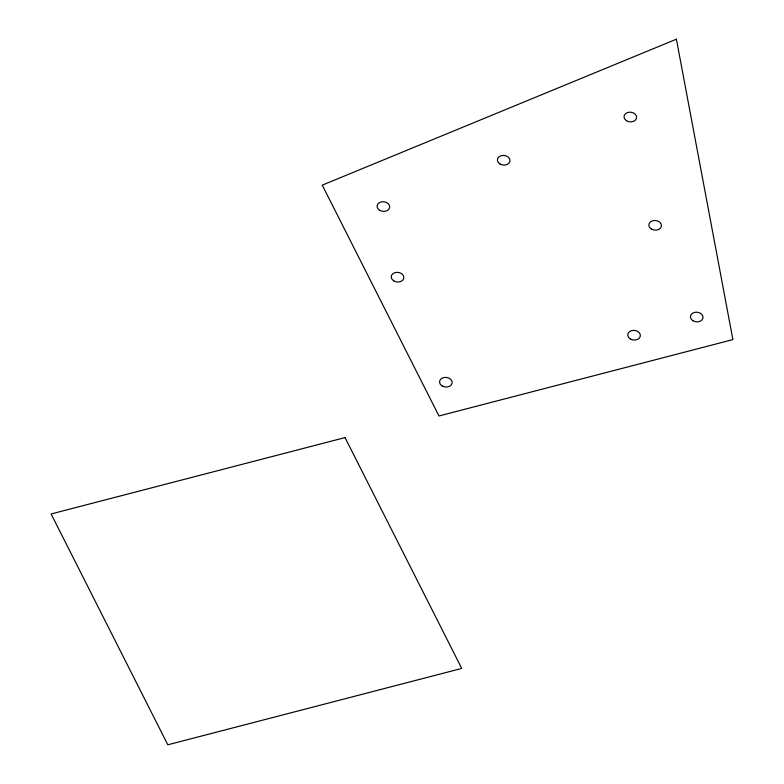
<?xml version="1.0" encoding="UTF-8"?>
<svg xmlns="http://www.w3.org/2000/svg" width="784" height="784" viewBox="0 0 784 784"><rect width="100%" height="100%" fill="white"/><g stroke="black" fill="none" stroke-linecap="round" stroke-linejoin="round"><path stroke-width="1.18" d="M676.396 39.2L322.263 185.142L438.971 415.981L732.893 339.609L676.396 39.2M345.029 437.599L51.107 513.961L167.815 744.8L461.737 668.438L345.029 437.599M379.593 210.269A6.341 4.841 6.2 0 0 389.677 207.437A6.341 4.841 6.2 0 0 380.926 201.978A6.341 4.841 6.2 0 0 379.593 210.269M499.888 163.964A6.341 4.841 6.2 0 0 509.972 161.132A6.341 4.841 6.2 0 0 501.221 155.673A6.341 4.841 6.2 0 0 499.888 163.964M626.534 120.716A6.341 4.841 6.2 0 0 636.618 117.874A6.341 4.841 6.2 0 0 627.866 112.426A6.341 4.841 6.2 0 0 626.534 120.716M651.347 229.016A6.341 4.841 6.2 0 0 661.431 226.184A6.341 4.841 6.2 0 0 652.68 220.725A6.341 4.841 6.2 0 0 651.347 229.016M692.929 320.734A6.341 4.841 6.2 0 0 703.013 317.902A6.341 4.841 6.2 0 0 694.261 312.444A6.341 4.841 6.2 0 0 692.929 320.734M442.049 385.914A6.341 4.841 6.2 0 0 452.133 383.082A6.341 4.841 6.2 0 0 443.381 377.633A6.341 4.841 6.2 0 0 442.049 385.914M630.258 338.904A6.341 4.841 6.2 0 0 640.342 336.062A6.341 4.841 6.2 0 0 631.59 330.613A6.341 4.841 6.2 0 0 630.258 338.904M393.744 280.897A6.341 4.841 6.2 0 0 403.829 278.065A6.341 4.841 6.2 0 0 395.077 272.607A6.341 4.841 6.2 0 0 393.744 280.897"/></g></svg>
